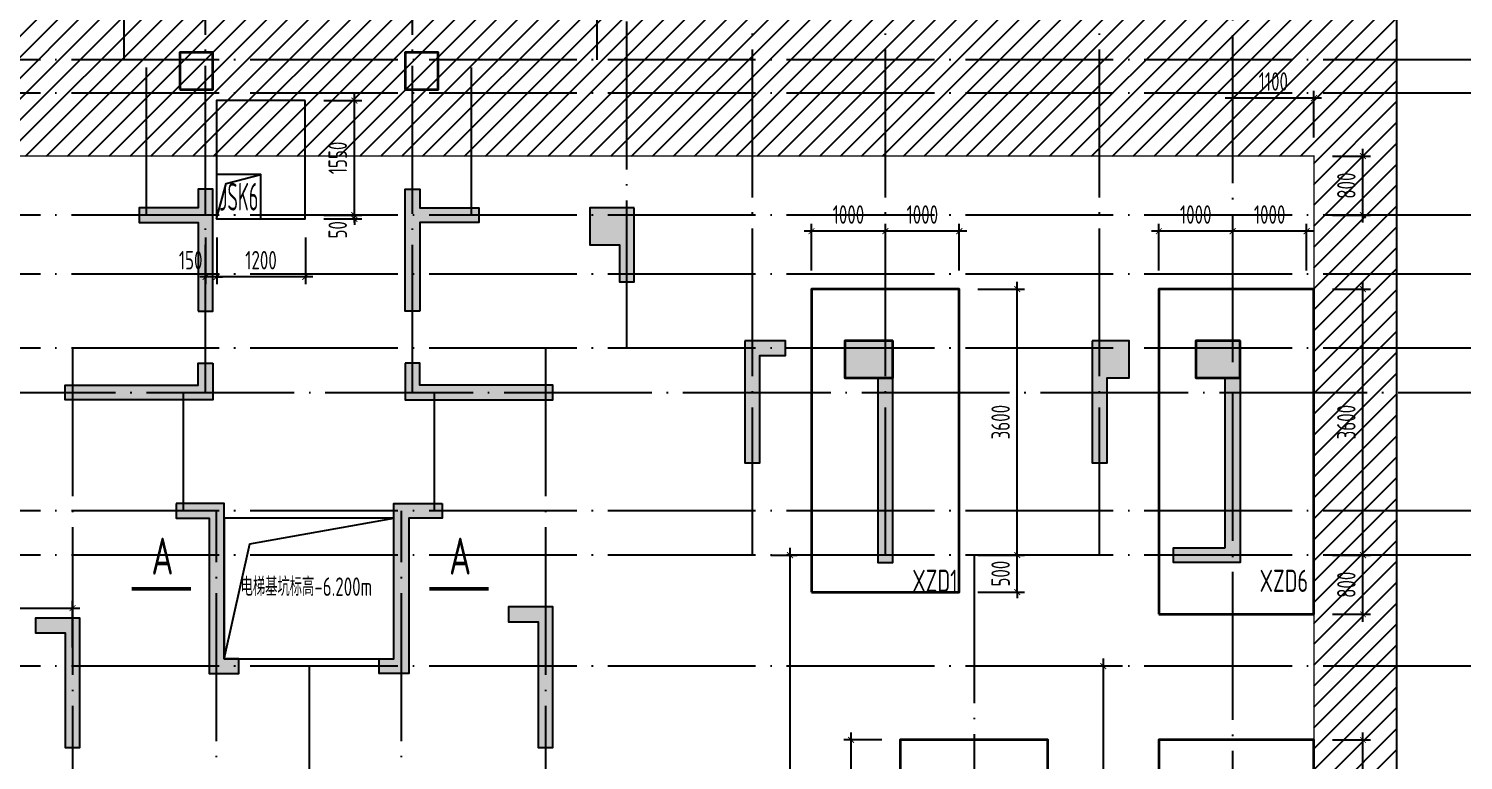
# Model space of a CAD drawing. Extents: x -668857 to 185752, y -270966 to 286822.
# Drawn here: x -396389 to -376974, y 204606 to 214504 of the extents above; entities that cross this region are included whole.
import ezdxf
from ezdxf.enums import TextEntityAlignment as Align

# ---------------------------------------------------------------- set-up
doc = ezdxf.new("R2010")
doc.units = 0
doc.header["$LTSCALE"] = 1000
doc.linetypes.add('DOTE', pattern=[2.42, 2, -0.2, 0.02, -0.2])
doc.layers.get('0').update_dxf_attribs({"linetype": 'CONTINUOUS'})
doc.layers.get('DEFPOINTS').update_dxf_attribs({"linetype": 'CONTINUOUS'})
for name, color, linetype in [('0-R集水坑', 191, 'CONTINUOUS'), ('A-DOTE', 10, 'DOTE'), ('S-B板填充', 251, 'CONTINUOUS'), ('S-B板配筋号', 7, 'CONTINUOUS'), ('S-C承台实线', 2, 'CONTINUOUS'), ('S-C承台编号', 6, 'CONTINUOUS'), ('S-D洞口', 4, 'CONTINUOUS'), ('S-J基础底板', 5, 'CONTINUOUS'), ('S-J基础底板标注', 3, 'CONTINUOUS'), ('S-Q墙实线', 6, 'CONTINUOUS'), ('S-Z柱实线', 6, 'CONTINUOUS'), ('THICK', 6, 'CONTINUOUS'), ('THIN', 7, 'CONTINUOUS'), ('底图$0$PUB_HATCH', 252, 'CONTINUOUS'), ('水平筋标注', 7, 'CONTINUOUS')]:
    doc.layers.add(name, color=color, linetype=linetype)
doc.styles.add('TSSD_DIMENSION', font='Tssdeng.shx', dxfattribs={"width": 0.7, "bigfont": 'tssdchn.shx'})
doc.styles.add('TSSD_REIN', font='tssdeng.shx', dxfattribs={"width": 0.7, "height": 300, "bigfont": 'tssdchn.shx'})
doc.dimstyles.new('TSSD_100_100$0', dxfattribs={"dimtxt": 300, "dimasz": 80, "dimexe": 100, "dimexo": 250, "dimgap": 100, "dimtad": 1, "dimdec": 0, "dimzin": 0, "dimdsep": 46, "dimtxsty": 'TSSD_DIMENSION', "dimblk": 'ARCHTICK', "dimcen": 0, "dimdle": 100, "dimclrd": 3, "dimclre": 3, "dimclrt": 7, "dimadec": 0, "dimazin": 0, "dimtfac": 1, "dimtdec": 0, "dimtix": 1, "dimtmove": 2, "dimatfit": 3, "dimldrblk": 'ARCHTICK', "dimfxl": 1, "dimtolj": 1, "dimtzin": 0, "dimarcsym": 0})

# ---------------------------------------------------------------- blocks, each defined once
blk = doc.blocks.new('20210825.01395608')
at = {"layer": 'A-DOTE'}
for p, q in [((118598.7, -238913.2), (118598.7, -233739.7)), ((119698.7, -243413), (119698.7, -233739.7)), ((122498.7, -243413), (122498.7, -233739.7)), ((124998.7, -238913.2), (124998.7, -233739.7)), ((125398.7, -242813.2), (125398.7, -233739.7)), ((127098.7, -245613.2), (127098.7, -233739.7)), ((128898.7, -245613.2), (128898.7, -233739.7)), ((131798.7, -245613.2), (131798.7, -233739.7)), ((133598.7, -233739.7), (133598.7, -255388.1)), ((136822.6, -238913.2), (82598.7, -238913.2)), ((118898.7, -241013.2), (118898.7, -238913.2)), ((123298.7, -241013.2), (123298.7, -238913.2)), ((136822.6, -239363.2), (82598.7, -239363.2)), ((136822.6, -241013.2), (82598.7, -241013.2)), ((136822.6, -241813.2), (82598.7, -241813.2)), ((136822.6, -242813.2), (82598.7, -242813.2)), ((117898.9, -242813.2), (117898.7, -255388.1)), ((124298.5, -242813.2), (124298.7, -255388.1)), ((82598.7, -243413), (136822.6, -243413)), ((119398.7, -245013.2), (119398.7, -243413.2)), ((122798.7, -245013.2), (122798.7, -243413.2)), ((136822.6, -245013.2), (82598.7, -245013.2)), ((119848.7, -255388.1), (119848.7, -245013.2)), ((122348.7, -255388.1), (122348.7, -245013.2)), ((136822.6, -245613.2), (82598.7, -245613.2)), ((130098.7, -245613.2), (130098.7, -255388.1)), ((136822.6, -247113.2), (82598.7, -247113.2)), ((121098.7, -247113.2), (121098.7, -255388.1))]:
    blk.add_line(p, q, dxfattribs=at)
blk = doc.blocks.new('_ArchTick')
at = {"color": 0, "linetype": 'ByBlock', "const_width": 0.15}
blk.add_lwpolyline([(-0.5, -0.5), (0.5, 0.5)], dxfattribs=at)
blk = doc.blocks.new('*D1009')
at = {"layer": 'DEFPOINTS', "color": 0, "transparency": 16777216}
for p in [(-380095, 213565), (-380095, 212781), (-378995, 212781)]:
    blk.add_point(p, dxfattribs=at)
at = {"layer": 'S-J基础底板标注', "color": 3, "lineweight": -2, "transparency": 16777216}
for p, q in [((-380095, 213031), (-380095, 213665)), ((-378995, 213031), (-378995, 213665)), ((-378895, 213565), (-380195, 213565))]:
    blk.add_line(p, q, dxfattribs=at)
at = {"layer": 'S-J基础底板标注', "color": 3, "lineweight": -2, "transparency": 16777216, "xscale": 80, "yscale": 80, "zscale": 80}
for p, rotation in [((-380095, 213565), 179.9999999999788), ((-378995, 213565), 359.9999999999788)]:
    blk.add_blockref('_ArchTick', p, dxfattribs=dict(at, rotation=rotation))
at = {"layer": 'S-J基础底板标注', "color": 7, "transparency": 16777216, "insert": (-379545, 213790), "char_height": 250, "attachment_point": 5, "style": 'TSSD_DIMENSION'}
blk.add_mtext('\\A1;1100', dxfattribs=at)
blk = doc.blocks.new('*D1015')
at = {"layer": 'DEFPOINTS', "color": 0, "transparency": 16777216}
for p in [(-378995, 212781), (-378332, 212781), (-378995, 211981)]:
    blk.add_point(p, dxfattribs=at)
at = {"layer": 'S-J基础底板标注', "color": 3, "lineweight": -2, "transparency": 16777216}
for p, q in [((-378332, 211881), (-378332, 212881)), ((-378745, 212781), (-378232, 212781)), ((-378745, 211981), (-378232, 211981))]:
    blk.add_line(p, q, dxfattribs=at)
at = {"layer": 'S-J基础底板标注', "color": 3, "lineweight": -2, "transparency": 16777216, "xscale": 80, "yscale": 80, "zscale": 80}
for p, rotation in [((-378332, 212781), 90), ((-378332, 211981), 270)]:
    blk.add_blockref('_ArchTick', p, dxfattribs=dict(at, rotation=rotation))
at = {"layer": 'S-J基础底板标注', "color": 7, "transparency": 16777216, "insert": (-378557, 212381), "char_height": 250, "attachment_point": 5, "rotation": 90, "style": 'TSSD_DIMENSION'}
blk.add_mtext('\\A1;800', dxfattribs=at)
blk = doc.blocks.new('*D1034')
at = {"layer": 'DEFPOINTS', "color": 0, "transparency": 16777216}
for p in [(-384795, 211765), (-384795, 210981), (-383795, 210981)]:
    blk.add_point(p, dxfattribs=at)
at = {"layer": 'S-J基础底板标注', "color": 3, "lineweight": -2, "transparency": 16777216}
for p, q in [((-384795, 211231), (-384795, 211865)), ((-383795, 211231), (-383795, 211865)), ((-383695, 211765), (-384895, 211765))]:
    blk.add_line(p, q, dxfattribs=at)
at = {"layer": 'S-J基础底板标注', "color": 3, "lineweight": -2, "transparency": 16777216, "xscale": 80, "yscale": 80, "zscale": 80}
for p, rotation in [((-384795, 211765), 179.9999999999933), ((-383795, 211765), 359.9999999999933)]:
    blk.add_blockref('_ArchTick', p, dxfattribs=dict(at, rotation=rotation))
at = {"layer": 'S-J基础底板标注', "color": 7, "transparency": 16777216, "insert": (-384295, 211990), "char_height": 250, "attachment_point": 5, "style": 'TSSD_DIMENSION'}
blk.add_mtext('\\A1;1000', dxfattribs=at)
blk = doc.blocks.new('*D1035')
at = {"layer": 'DEFPOINTS', "color": 0, "transparency": 16777216}
for p in [(-381095, 211765), (-381095, 210981), (-380095, 210981)]:
    blk.add_point(p, dxfattribs=at)
at = {"layer": 'S-J基础底板标注', "color": 3, "lineweight": -2, "transparency": 16777216}
for p, q in [((-381095, 211231), (-381095, 211865)), ((-380095, 211231), (-380095, 211865)), ((-379995, 211765), (-381195, 211765))]:
    blk.add_line(p, q, dxfattribs=at)
at = {"layer": 'S-J基础底板标注', "color": 3, "lineweight": -2, "transparency": 16777216, "xscale": 80, "yscale": 80, "zscale": 80}
for p, rotation in [((-381095, 211765), 179.9999999999966), ((-380095, 211765), 359.9999999999966)]:
    blk.add_blockref('_ArchTick', p, dxfattribs=dict(at, rotation=rotation))
at = {"layer": 'S-J基础底板标注', "color": 7, "transparency": 16777216, "insert": (-380595, 211990), "char_height": 250, "attachment_point": 5, "style": 'TSSD_DIMENSION'}
blk.add_mtext('\\A1;1000', dxfattribs=at)
blk = doc.blocks.new('*D1036')
at = {"layer": 'DEFPOINTS', "color": 0, "transparency": 16777216}
for p in [(-380095, 211765), (-380095, 210981), (-379095, 210981)]:
    blk.add_point(p, dxfattribs=at)
at = {"layer": 'S-J基础底板标注', "color": 3, "lineweight": -2, "transparency": 16777216}
for p, q in [((-380095, 211231), (-380095, 211865)), ((-379095, 211231), (-379095, 211865)), ((-378995, 211765), (-380195, 211765))]:
    blk.add_line(p, q, dxfattribs=at)
at = {"layer": 'S-J基础底板标注', "color": 3, "lineweight": -2, "transparency": 16777216, "xscale": 80, "yscale": 80, "zscale": 80}
for p, rotation in [((-380095, 211765), 179.9999999999966), ((-379095, 211765), 359.9999999999966)]:
    blk.add_blockref('_ArchTick', p, dxfattribs=dict(at, rotation=rotation))
at = {"layer": 'S-J基础底板标注', "color": 7, "transparency": 16777216, "insert": (-379595, 211990), "char_height": 250, "attachment_point": 5, "style": 'TSSD_DIMENSION'}
blk.add_mtext('\\A1;1000', dxfattribs=at)
blk = doc.blocks.new('*D1037')
at = {"layer": 'DEFPOINTS', "color": 0, "transparency": 16777216}
for p in [(-378995, 210981), (-378332, 210981), (-378995, 207381)]:
    blk.add_point(p, dxfattribs=at)
at = {"layer": 'S-J基础底板标注', "color": 3, "lineweight": -2, "transparency": 16777216}
for p, q in [((-378332, 207281), (-378332, 211081)), ((-378745, 210981), (-378232, 210981)), ((-378745, 207381), (-378232, 207381))]:
    blk.add_line(p, q, dxfattribs=at)
at = {"layer": 'S-J基础底板标注', "color": 3, "lineweight": -2, "transparency": 16777216, "xscale": 80, "yscale": 80, "zscale": 80}
for p, rotation in [((-378332, 210981), 90), ((-378332, 207381), 270)]:
    blk.add_blockref('_ArchTick', p, dxfattribs=dict(at, rotation=rotation))
at = {"layer": 'S-J基础底板标注', "color": 7, "transparency": 16777216, "insert": (-378557, 209181), "char_height": 250, "attachment_point": 5, "rotation": 90, "style": 'TSSD_DIMENSION'}
blk.add_mtext('\\A1;3600', dxfattribs=at)
blk = doc.blocks.new('*D1038')
at = {"layer": 'DEFPOINTS', "color": 0, "transparency": 16777216}
for p in [(-383795, 207381), (-383011, 207381), (-383795, 206881)]:
    blk.add_point(p, dxfattribs=at)
at = {"layer": 'S-J基础底板标注', "color": 3, "lineweight": -2, "transparency": 16777216}
for p, q in [((-383545, 207381), (-382911, 207381)), ((-383011, 207381), (-383011, 207461)), ((-383011, 206881), (-383011, 207381)), ((-383545, 206881), (-382911, 206881)), ((-383011, 206881), (-383011, 206801))]:
    blk.add_line(p, q, dxfattribs=at)
at = {"layer": 'S-J基础底板标注', "color": 3, "lineweight": -2, "transparency": 16777216, "xscale": 80, "yscale": 80, "zscale": 80}
for p, rotation in [((-383011, 207381), 270), ((-383011, 206881), 90)]:
    blk.add_blockref('_ArchTick', p, dxfattribs=dict(at, rotation=rotation))
at = {"layer": 'S-J基础底板标注', "color": 7, "transparency": 16777216, "insert": (-383236, 207131), "char_height": 250, "attachment_point": 5, "rotation": 90, "style": 'TSSD_DIMENSION'}
blk.add_mtext('\\A1;500', dxfattribs=at)
blk = doc.blocks.new('*D1039')
at = {"layer": 'DEFPOINTS', "color": 0, "transparency": 16777216}
for p in [(-383795, 210981), (-383011, 210981), (-383795, 207381)]:
    blk.add_point(p, dxfattribs=at)
at = {"layer": 'S-J基础底板标注', "color": 3, "lineweight": -2, "transparency": 16777216}
for p, q in [((-383011, 207281), (-383011, 211081)), ((-383545, 210981), (-382911, 210981)), ((-383545, 207381), (-382911, 207381))]:
    blk.add_line(p, q, dxfattribs=at)
at = {"layer": 'S-J基础底板标注', "color": 3, "lineweight": -2, "transparency": 16777216, "xscale": 80, "yscale": 80, "zscale": 80}
for p, rotation in [((-383011, 210981), 90), ((-383011, 207381), 270)]:
    blk.add_blockref('_ArchTick', p, dxfattribs=dict(at, rotation=rotation))
at = {"layer": 'S-J基础底板标注', "color": 7, "transparency": 16777216, "insert": (-383236, 209181), "char_height": 250, "attachment_point": 5, "rotation": 90, "style": 'TSSD_DIMENSION'}
blk.add_mtext('\\A1;3600', dxfattribs=at)
blk = doc.blocks.new('*D1046')
at = {"layer": 'DEFPOINTS', "color": 0, "transparency": 16777216}
for p in [(-385259, 204881), (-384595, 204881), (-384595, 202881)]:
    blk.add_point(p, dxfattribs=at)
at = {"layer": 'S-J基础底板标注', "color": 3, "lineweight": -2, "transparency": 16777216}
for p, q in [((-384845, 204881), (-385359, 204881)), ((-385259, 202781), (-385259, 204981)), ((-384845, 202881), (-385359, 202881))]:
    blk.add_line(p, q, dxfattribs=at)
at = {"layer": 'S-J基础底板标注', "color": 3, "lineweight": -2, "transparency": 16777216, "xscale": 80, "yscale": 80, "zscale": 80}
for p, rotation in [((-385259, 204881), 89.99940199251652), ((-385259, 202881), 269.9994019925165)]:
    blk.add_blockref('_ArchTick', p, dxfattribs=dict(at, rotation=rotation))
at = {"layer": 'S-J基础底板标注', "color": 7, "transparency": 16777216, "insert": (-385484, 203881), "char_height": 250, "attachment_point": 5, "rotation": 89.9994, "style": 'TSSD_DIMENSION'}
blk.add_mtext('\\A1;2000', dxfattribs=at)
blk = doc.blocks.new('*D1070')
at = {"layer": 'DEFPOINTS', "color": 0, "ltscale": 0.5, "transparency": 16777216}
for p in [(-381338, 205881), (-381846, 200181), (-381338, 200181)]:
    blk.add_point(p, dxfattribs=at)
at = {"layer": 'S-J基础底板标注', "color": 3, "lineweight": -2, "ltscale": 0.5, "transparency": 16777216}
for p, q in [((-381588, 205881), (-381946, 205881)), ((-381846, 205981), (-381846, 200081)), ((-381588, 200181), (-381946, 200181))]:
    blk.add_line(p, q, dxfattribs=at)
at = {"layer": 'S-J基础底板标注', "color": 3, "lineweight": -2, "ltscale": 0.5, "transparency": 16777216, "xscale": 80, "yscale": 80, "zscale": 80}
for p, rotation in [((-381846, 205881), 89.99968632734262), ((-381846, 200181), 269.9996863273427)]:
    blk.add_blockref('_ArchTick', p, dxfattribs=dict(at, rotation=rotation))
blk = doc.blocks.new('*D1019')
at = {"layer": 'DEFPOINTS', "color": 0, "transparency": 16777216}
for p in [(-378995, 204881), (-378332, 204881), (-378995, 202881)]:
    blk.add_point(p, dxfattribs=at)
at = {"layer": 'S-J基础底板标注', "color": 3, "lineweight": -2, "transparency": 16777216}
for p, q in [((-378745, 204881), (-378232, 204881)), ((-378332, 202781), (-378332, 204981)), ((-378745, 202881), (-378232, 202881))]:
    blk.add_line(p, q, dxfattribs=at)
at = {"layer": 'S-J基础底板标注', "color": 3, "lineweight": -2, "transparency": 16777216, "xscale": 80, "yscale": 80, "zscale": 80}
for p, rotation in [((-378332, 204881), 90), ((-378332, 202881), 270)]:
    blk.add_blockref('_ArchTick', p, dxfattribs=dict(at, rotation=rotation))
at = {"layer": 'S-J基础底板标注', "color": 7, "transparency": 16777216, "insert": (-378557, 203881), "char_height": 250, "attachment_point": 5, "rotation": 90, "style": 'TSSD_DIMENSION'}
blk.add_mtext('\\A1;2000', dxfattribs=at)
blk = doc.blocks.new('*D1071')
at = {"layer": 'DEFPOINTS', "color": 0, "ltscale": 0.5, "transparency": 16777216}
for p in [(-386595, 207381), (-386595, 200181), (-386087, 200181)]:
    blk.add_point(p, dxfattribs=at)
at = {"layer": 'S-J基础底板标注', "color": 3, "lineweight": -2, "ltscale": 0.5, "transparency": 16777216}
for p, q in [((-386345, 207381), (-385987, 207381)), ((-386087, 207481), (-386087, 200081)), ((-386345, 200181), (-385987, 200181))]:
    blk.add_line(p, q, dxfattribs=at)
at = {"layer": 'S-J基础底板标注', "color": 3, "lineweight": -2, "ltscale": 0.5, "transparency": 16777216, "xscale": 80, "yscale": 80, "zscale": 80}
for p, rotation in [((-386087, 207381), 90.0002483239332), ((-386087, 200181), 270.0002483239332)]:
    blk.add_blockref('_ArchTick', p, dxfattribs=dict(at, rotation=rotation))
blk = doc.blocks.new('*D1020')
at = {"layer": 'DEFPOINTS', "color": 0, "transparency": 16777216}
for p in [(-395795, 206665), (-397795, 205881), (-395795, 205881)]:
    blk.add_point(p, dxfattribs=at)
at = {"layer": 'S-J基础底板标注', "color": 3, "lineweight": -2, "transparency": 16777216}
for p, q in [((-397895, 206665), (-395695, 206665)), ((-397795, 206131), (-397795, 206765)), ((-395795, 206131), (-395795, 206765))]:
    blk.add_line(p, q, dxfattribs=at)
at = {"layer": 'S-J基础底板标注', "color": 3, "lineweight": -2, "transparency": 16777216, "xscale": 80, "yscale": 80, "zscale": 80, "rotation": 180}
blk.add_blockref('_ArchTick', (-397795, 206665), dxfattribs=at)
at = {"layer": 'S-J基础底板标注', "color": 3, "lineweight": -2, "transparency": 16777216, "xscale": 80, "yscale": 80, "zscale": 80}
blk.add_blockref('_ArchTick', (-395795, 206665), dxfattribs=at)
at = {"layer": 'S-J基础底板标注', "color": 7, "transparency": 16777216, "insert": (-396795, 206890), "char_height": 250, "attachment_point": 5, "style": 'TSSD_DIMENSION'}
blk.add_mtext('\\A1;2000', dxfattribs=at)
blk = doc.blocks.new('*D1077')
at = {"layer": 'DEFPOINTS', "color": 0, "transparency": 16777216}
for p in [(-385795, 211765), (-385795, 210981), (-384795, 210981)]:
    blk.add_point(p, dxfattribs=at)
at = {"layer": 'S-J基础底板标注', "color": 3, "lineweight": -2, "transparency": 16777216}
for p, q in [((-385795, 211231), (-385795, 211865)), ((-384795, 211231), (-384795, 211865)), ((-384695, 211765), (-385895, 211765))]:
    blk.add_line(p, q, dxfattribs=at)
at = {"layer": 'S-J基础底板标注', "color": 3, "lineweight": -2, "transparency": 16777216, "xscale": 80, "yscale": 80, "zscale": 80, "rotation": 180}
blk.add_blockref('_ArchTick', (-385795, 211765), dxfattribs=at)
at = {"layer": 'S-J基础底板标注', "color": 3, "lineweight": -2, "transparency": 16777216, "xscale": 80, "yscale": 80, "zscale": 80}
blk.add_blockref('_ArchTick', (-384795, 211765), dxfattribs=at)
at = {"layer": 'S-J基础底板标注', "color": 7, "transparency": 16777216, "insert": (-385295, 211990), "char_height": 250, "attachment_point": 5, "style": 'TSSD_DIMENSION'}
blk.add_mtext('\\A1;1000', dxfattribs=at)
blk = doc.blocks.new('*D1078')
at = {"layer": 'DEFPOINTS', "color": 0, "transparency": 16777216}
for p in [(-378995, 207381), (-378332, 207381), (-378995, 206581)]:
    blk.add_point(p, dxfattribs=at)
at = {"layer": 'S-J基础底板标注', "color": 3, "lineweight": -2, "transparency": 16777216}
for p, q in [((-378745, 207381), (-378232, 207381)), ((-378332, 206481), (-378332, 207481)), ((-378745, 206581), (-378232, 206581))]:
    blk.add_line(p, q, dxfattribs=at)
at = {"layer": 'S-J基础底板标注', "color": 3, "lineweight": -2, "transparency": 16777216, "xscale": 80, "yscale": 80, "zscale": 80}
for p, rotation in [((-378332, 207381), 90), ((-378332, 206581), 270)]:
    blk.add_blockref('_ArchTick', p, dxfattribs=dict(at, rotation=rotation))
at = {"layer": 'S-J基础底板标注', "color": 7, "transparency": 16777216, "insert": (-378557, 206981), "char_height": 250, "attachment_point": 5, "rotation": 90, "style": 'TSSD_DIMENSION'}
blk.add_mtext('\\A1;800', dxfattribs=at)
blk = doc.blocks.new('20211107.23005671')
at = {"layer": 'THICK'}
for points in [[(78843, -133246, 50, 50, 0), (78043, -133246, 50, 50, 0)], [(82071, -133246, 50, 50, 0), (82871, -133246, 50, 50, 0)]]:
    blk.add_lwpolyline(points, format="xyseb", dxfattribs=at)
at = {"layer": 'THICK', "style": 'TSSD_REIN', "width": 0.7}
for p in [(78308, -133054), (82337, -133054)]:
    blk.add_text('A', height=500, dxfattribs=at).set_placement(p)
blk = doc.blocks.new('*D3931')
at = {"layer": 'DEFPOINTS', "color": 0, "transparency": 16777216}
for p in [(-392645, 211981), (-392645, 211931), (-391982, 211981)]:
    blk.add_point(p, dxfattribs=at)
at = {"layer": 'S-J基础底板标注', "color": 3, "lineweight": -2, "transparency": 16777216}
for p, q in [((-391982, 211981), (-391982, 212061)), ((-392395, 211981), (-391882, 211981)), ((-392395, 211931), (-391882, 211931)), ((-391982, 211931), (-391982, 211981)), ((-391982, 211931), (-391982, 211851))]:
    blk.add_line(p, q, dxfattribs=at)
at = {"layer": 'S-J基础底板标注', "color": 3, "lineweight": -2, "transparency": 16777216, "xscale": 80, "yscale": 80, "zscale": 80}
for p, rotation in [((-391982, 211981), 269.9851954226791), ((-391982, 211931), 89.98519542267914)]:
    blk.add_blockref('_ArchTick', p, dxfattribs=dict(at, rotation=rotation))
at = {"layer": 'S-J基础底板标注', "color": 7, "transparency": 16777216, "insert": (-392207, 211783), "char_height": 250, "attachment_point": 5, "rotation": 89.9852, "style": 'TSSD_DIMENSION'}
blk.add_mtext('\\A1;50', dxfattribs=at)
blk = doc.blocks.new('*D3932')
at = {"layer": 'DEFPOINTS', "color": 0, "transparency": 16777216}
for p in [(-392645, 213531), (-391981, 213531), (-392645, 211981)]:
    blk.add_point(p, dxfattribs=at)
at = {"layer": 'S-J基础底板标注', "color": 3, "lineweight": -2, "transparency": 16777216}
for p, q in [((-391982, 211881), (-391981, 213631)), ((-392395, 213531), (-391881, 213531)), ((-392395, 211981), (-391882, 211981))]:
    blk.add_line(p, q, dxfattribs=at)
at = {"layer": 'S-J基础底板标注', "color": 3, "lineweight": -2, "transparency": 16777216, "xscale": 80, "yscale": 80, "zscale": 80}
for p, rotation in [((-391981, 213531), 89.98519542267759), ((-391982, 211981), 269.9851954226776)]:
    blk.add_blockref('_ArchTick', p, dxfattribs=dict(at, rotation=rotation))
at = {"layer": 'S-J基础底板标注', "color": 7, "transparency": 16777216, "insert": (-392207, 212756), "char_height": 250, "attachment_point": 5, "rotation": 89.9852, "style": 'TSSD_DIMENSION'}
blk.add_mtext('\\A1;1550', dxfattribs=at)
blk = doc.blocks.new('*D3933')
at = {"layer": 'DEFPOINTS', "color": 0, "transparency": 16777216}
for p in [(-393845, 211931), (-392645, 211931), (-393845, 211147)]:
    blk.add_point(p, dxfattribs=at)
at = {"layer": 'S-J基础底板标注', "color": 3, "lineweight": -2, "transparency": 16777216}
for p, q in [((-393845, 211681), (-393845, 211047)), ((-392645, 211681), (-392645, 211047)), ((-392545, 211147), (-393945, 211147))]:
    blk.add_line(p, q, dxfattribs=at)
at = {"layer": 'S-J基础底板标注', "color": 3, "lineweight": -2, "transparency": 16777216, "xscale": 80, "yscale": 80, "zscale": 80, "rotation": 180}
blk.add_blockref('_ArchTick', (-393845, 211147), dxfattribs=at)
at = {"layer": 'S-J基础底板标注', "color": 3, "lineweight": -2, "transparency": 16777216, "xscale": 80, "yscale": 80, "zscale": 80}
blk.add_blockref('_ArchTick', (-392645, 211147), dxfattribs=at)
at = {"layer": 'S-J基础底板标注', "color": 7, "transparency": 16777216, "insert": (-393245, 211372), "char_height": 250, "attachment_point": 5, "style": 'TSSD_DIMENSION'}
blk.add_mtext('\\A1;1200', dxfattribs=at)
blk = doc.blocks.new('*D3934')
at = {"layer": 'DEFPOINTS', "color": 0, "transparency": 16777216}
for p in [(-393995, 211931), (-393845, 211931), (-393995, 211147)]:
    blk.add_point(p, dxfattribs=at)
at = {"layer": 'S-J基础底板标注', "color": 3, "lineweight": -2, "transparency": 16777216}
for p, q in [((-393995, 211681), (-393995, 211047)), ((-393845, 211681), (-393845, 211047)), ((-393995, 211147), (-394075, 211147)), ((-393845, 211147), (-393995, 211147)), ((-393845, 211147), (-393765, 211147))]:
    blk.add_line(p, q, dxfattribs=at)
at = {"layer": 'S-J基础底板标注', "color": 3, "lineweight": -2, "transparency": 16777216, "xscale": 80, "yscale": 80, "zscale": 80}
blk.add_blockref('_ArchTick', (-393995, 211147), dxfattribs=at)
at = {"layer": 'S-J基础底板标注', "color": 3, "lineweight": -2, "transparency": 16777216, "xscale": 80, "yscale": 80, "zscale": 80, "rotation": 180}
blk.add_blockref('_ArchTick', (-393845, 211147), dxfattribs=at)
at = {"layer": 'S-J基础底板标注', "color": 7, "transparency": 16777216, "insert": (-394197, 211372), "char_height": 250, "attachment_point": 5, "style": 'TSSD_DIMENSION'}
blk.add_mtext('\\A1;150', dxfattribs=at)

msp = doc.modelspace()

# ---------------------------------------------------------------- hatches: boundary and pattern name
at = {"layer": 'S-B板填充'}
h = msp.add_hatch(dxfattribs=at)
h.set_pattern_fill('METAL', color=252, scale=50, style=0)
h.set_pattern_definition([(45, (-318558.26, -50454.05), (-141.42136, 141.42136), [])])
h.paths.add_polyline_path([(-377871.55, 210280.89), (-377871.55, 218254.45), (-419195.46, 218254.45), (-419195.46, 212780.89), (-416095.46, 212780.89), (-416095.46, 212780.89), (-412495.46, 212780.89), (-412495.46, 211380.88), (-411743.74, 211380.89), (-411695.46, 211380.89), (-398495.46, 211380.88), (-398495.46, 211380.89), (-397695.47, 211380.89), (-397695.47, 212780.89), (-393995.46, 212780.89), (-393995.46, 213680.89), (-393995.46, 213680.89), (-393995.46, 212780.89), (-390295.46, 212780.89), (-390295.46, 212780.89), (-388195.46, 212780.89), (-388195.46, 212780.89), (-386695.46, 212780.89), (-386695.46, 212780.89), (-378995.46, 212780.89), (-378995.46, 203280.89), (-378995.48, 203280.89), (-378995.48, 200179.4), (-389295.46, 200182.4), (-389295.46, 200180.9), (-395895.46, 200180.9), (-395895.43, 200180.9), (-414295.43, 200180.9), (-414295.46, 200180.9), (-420895.46, 200180.9), (-420895.46, 200180.9), (-429995.46, 200180.9), (-429995.46, 198606.02), (-426132.84, 198606.02), (-409632.84, 198606.02), (-409632.84, 198606.02), (-377873.86, 198606.02)])
at = {"layer": '底图$0$PUB_HATCH'}
for points in [[(-394095.46, 210680.89), (-393895.46, 210680.89), (-393895.46, 212330.89), (-394095.46, 212330.89), (-394095.46, 212080.89), (-394895.46, 212080.89), (-394895.46, 211880.89), (-394095.46, 211880.89)], [(-391095.46, 210680.89), (-391295.46, 210680.89), (-391295.46, 212330.89), (-391095.46, 212330.89), (-391095.46, 212080.89), (-390295.46, 212080.89), (-390295.46, 211880.89), (-391095.46, 211880.89)], [(-388195.46, 212080.89), (-388795.46, 212080.89), (-388795.46, 211580.89), (-388395.46, 211580.89), (-388395.46, 211080.89), (-388195.46, 211080.89)], [(-386695.46, 210280.89), (-386695.46, 208630.89), (-386495.46, 208630.89), (-386495.46, 210080.89), (-386145.46, 210080.89), (-386145.46, 210280.89)], [(-385345.46, 209780.89), (-384895.46, 209780.89), (-384895.46, 207280.89), (-384695.46, 207280.89), (-384695.46, 210280.89), (-385345.46, 210280.89)], [(-381995.46, 210280.89), (-381995.46, 208630.91), (-381795.46, 208630.91), (-381795.46, 209780.93), (-381495.46, 209780.93), (-381495.46, 210280.89)], [(-380195.46, 207480.89), (-380195.46, 209780.89), (-380595.46, 209780.89), (-380595.46, 210280.89), (-379995.46, 210280.89), (-379995.46, 207280.89), (-380895.46, 207280.89), (-380895.46, 207480.89)], [(-393895.46, 209980.89), (-393895.46, 209480.89), (-395895.46, 209480.89), (-395895.46, 209680.89), (-394095.46, 209680.89), (-394095.46, 209980.89)], [(-391295.46, 209980.89), (-391295.46, 209480.89), (-389295.46, 209480.89), (-389295.46, 209680.89), (-391095.46, 209680.89), (-391095.46, 209980.89)], [(-394395.46, 208080.89), (-394395.46, 207880.89), (-393945.46, 207880.89), (-393945.46, 205780.89), (-393545.46, 205780.89), (-393545.46, 205980.89), (-393745.46, 205980.89), (-393745.46, 208080.89)], [(-390795.46, 208080.89), (-390795.46, 207880.89), (-391245.46, 207880.89), (-391245.46, 205780.89), (-391645.46, 205780.89), (-391645.46, 205980.89), (-391445.46, 205980.89), (-391445.46, 208080.89)], [(-389495.46, 206680.88), (-389895.46, 206680.88), (-389895.46, 206480.88), (-389495.46, 206480.88), (-389495.46, 204780.89), (-389295.46, 204780.88), (-389295.46, 206680.88)], [(-395895.46, 206530.88), (-396295.46, 206530.88), (-396295.46, 206330.88), (-395895.46, 206330.88), (-395895.46, 204780.89), (-395695.46, 204780.88), (-395695.46, 206530.88)]]:
    msp.add_hatch(color=256, dxfattribs=at).paths.add_polyline_path(points)

# ---------------------------------------------------------------- linework, layer by layer
at = {"layer": '0-R集水坑'}
for points in [[(-392645.46, 213530.89), (-393845.46, 213530.89), (-393845.46, 211930.89), (-392645.46, 211930.89), (-392645.46, 213530.89)], [(-393845.46, 211930.89), (-393717.61, 212409.57), (-393245.46, 212530.89)]]:
    msp.add_lwpolyline(points, dxfattribs=at)
msp.add_lwpolyline([(-393845.46, 211930.89), (-393245.46, 211930.89), (-393245.46, 212530.89), (-393845.46, 212530.89)], close=True, dxfattribs=at)
at = {"layer": 'S-C承台实线', "lineweight": 35}
for points in [[(-385795.46, 206880.89), (-383795.46, 206880.89), (-383795.46, 210980.89), (-385795.46, 210980.89)], [(-381095.46, 206580.89), (-378995.46, 206580.89), (-378995.45, 210980.89), (-381095.46, 210980.89)], [(-384595.47, 201880.89), (-382595.47, 201880.89), (-382595.47, 204880.89), (-384595.47, 204880.89)], [(-381095.48, 201880.89), (-378995.48, 201880.89), (-378995.47, 204880.89), (-381095.47, 204880.89)]]:
    msp.add_lwpolyline(points, close=True, dxfattribs=at)
at = {"layer": 'S-D洞口', "color": 5}
msp.add_lwpolyline([(-393745.46, 205980.9), (-391445.46, 205980.9), (-391445.46, 207880.9), (-393745.46, 207880.9), (-393745.46, 205980.9), (-393398.64, 207534.07), (-391445.46, 207880.9)], dxfattribs=at)
at = {"layer": 'S-J基础底板', "const_width": 20}
msp.add_lwpolyline([(-430895.46, 200180.9), (-378995.49, 200180.9), (-378995.44, 212780.89), (-397695.47, 212780.89), (-397695.46, 211380.89), (-412495.46, 211380.89), (-412495.45, 212780.89), (-430895.46, 212780.89)], close=True, dxfattribs=at)
at = {"layer": 'S-Q墙实线', "color": 6}
for points in [[(-394095.46, 210680.89), (-393895.46, 210680.89), (-393895.46, 212330.89), (-394095.46, 212330.89), (-394095.46, 212080.89), (-394895.46, 212080.89), (-394895.46, 211880.89), (-394095.46, 211880.89)], [(-391095.46, 210680.89), (-391295.46, 210680.89), (-391295.46, 212330.89), (-391095.46, 212330.89), (-391095.46, 212080.89), (-390295.46, 212080.89), (-390295.46, 211880.89), (-391095.46, 211880.89)], [(-388195.46, 212080.89), (-388795.46, 212080.89), (-388795.46, 211580.89), (-388395.46, 211580.89), (-388395.46, 211080.89), (-388195.46, 211080.89)], [(-386695.46, 210280.89), (-386695.46, 208630.89), (-386495.46, 208630.89), (-386495.46, 210080.89), (-386145.46, 210080.89), (-386145.46, 210280.89)], [(-385345.46, 209780.89), (-384895.46, 209780.89), (-384895.46, 207280.89), (-384695.46, 207280.89), (-384695.46, 210280.89), (-385345.46, 210280.89)], [(-380195.46, 207480.89), (-380195.46, 209780.89), (-380595.46, 209780.89), (-380595.46, 210280.89), (-379995.46, 210280.89), (-379995.46, 207280.89), (-380895.46, 207280.89), (-380895.46, 207480.89)], [(-393895.46, 209980.89), (-393895.46, 209480.89), (-395895.46, 209480.89), (-395895.46, 209680.89), (-394095.46, 209680.89), (-394095.46, 209980.89)], [(-391295.46, 209980.89), (-391295.46, 209480.89), (-389295.46, 209480.89), (-389295.46, 209680.89), (-391095.46, 209680.89), (-391095.46, 209980.89)], [(-394395.46, 208080.89), (-394395.46, 207880.89), (-393945.46, 207880.89), (-393945.46, 205780.89), (-393545.46, 205780.89), (-393545.46, 205980.89), (-393745.46, 205980.89), (-393745.46, 208080.89)], [(-390795.46, 208080.89), (-390795.46, 207880.89), (-391245.46, 207880.89), (-391245.46, 205780.89), (-391645.46, 205780.89), (-391645.46, 205980.89), (-391445.46, 205980.89), (-391445.46, 208080.89)]]:
    msp.add_lwpolyline(points, close=True, dxfattribs=at)
at = {"layer": 'S-Q墙实线'}
msp.add_lwpolyline([(-381995.46, 210280.89), (-381995.46, 208630.91), (-381795.46, 208630.91), (-381795.43, 209780.93), (-381495.51, 209780.93), (-381495.55, 210280.89)], close=True, dxfattribs=at)
at = {"layer": 'S-Q墙实线', "color": 6}
for points in [[(-389495.46, 206680.88), (-389895.46, 206680.88), (-389895.46, 206480.88), (-389495.46, 206480.88), (-389495.46, 204780.89), (-389295.46, 204780.88), (-389295.46, 206680.88), (-389495.46, 206680.88)], [(-395895.46, 206530.88), (-396295.46, 206530.88), (-396295.46, 206330.88), (-395895.46, 206330.88), (-395895.46, 204780.89), (-395695.46, 204780.88), (-395695.46, 206530.88), (-395895.46, 206530.88)]]:
    msp.add_lwpolyline(points, dxfattribs=at)
at = {"layer": 'S-Z柱实线', "color": 2, "lineweight": 35}
for points in [[(-394345.46, 213680.89), (-393895.46, 213680.89), (-393895.46, 214180.89), (-394345.46, 214180.89)], [(-391295.46, 213680.89), (-390845.46, 213680.89), (-390845.46, 214180.89), (-391295.46, 214180.89)], [(-384695.46, 210280.89), (-385345.46, 210280.89), (-385345.46, 209780.89), (-384695.46, 209780.89)], [(-379995.46, 210280.89), (-380595.46, 210280.89), (-380595.46, 209780.89), (-379995.46, 209780.89)]]:
    msp.add_lwpolyline(points, close=True, dxfattribs=at)
at = {"layer": 'THIN'}
msp.add_lwpolyline([(-377871.55, 197297.89), (-377871.55, 203799.39), (-378091.55, 203869.39), (-377651.55, 203989.39), (-377871.55, 204059.39), (-377871.55, 219202.86)], dxfattribs=at)

# ---------------------------------------------------------------- block references
at = {"layer": 'A-DOTE'}
msp.add_blockref('20210825.01395608', (-513694.16, 452994.14), dxfattribs=at)
at = {"layer": '水平筋标注'}
msp.add_blockref('20211107.23005671', (-473036.98, 340172.55), dxfattribs=at)

# ---------------------------------------------------------------- texts
at = {"layer": '0-R集水坑', "style": 'TSSD_REIN', "oblique": 0.5, "width": 0.5}
msp.add_text('JSK6', height=375, dxfattribs=at).set_placement((-393545.45, 212230.89), align=Align.MIDDLE_CENTER)
at = {"layer": 'S-B板配筋号', "color": 1, "style": 'TSSD_REIN', "width": 0.7}
msp.add_text('电梯基坑标高-6.200m', height=250, dxfattribs=at).set_placement((-393521.25, 206830.18))
at = {"layer": 'S-C承台编号', "style": 'TSSD_REIN', "width": 0.7}
for s, p in [('XZD1', (-384430.56, 207184.29)), ('XZD6', (-379730.57, 207184.06))]:
    msp.add_text(s, height=300, dxfattribs=at).set_placement(p, align=Align.TOP_LEFT)

# ---------------------------------------------------------------- dimensions: what is measured, and where the dimension line sits
at = {"layer": 'S-J基础底板标注'}
for p1, p2, distance, picture, middle in [((-378995.46, 212780.89), (-380095.4, 212780.89), -784.24, '*D1009', (-379545.43, 213790.13)), ((-392645.46, 211980.9), (-392645.06, 213530.89), -663.65, '*D3932', (-392206.62, 212755.78)), ((-378995.46, 211980.88), (-378995.46, 212780.89), -663.65, '*D1015', (-378556.81, 212380.88)), ((-384795.46, 210980.89), (-385795.46, 210980.89), -784.24, '*D1077', (-385295.46, 211990.13)), ((-383795.46, 210980.89), (-384795.46, 210980.89), -784.24, '*D1034', (-384295.46, 211990.13)), ((-380095.45, 210980.89), (-381095.47, 210980.89), -784.24, '*D1035', (-380595.46, 211990.13)), ((-379095.47, 210980.89), (-380095.45, 210980.89), -784.24, '*D1036', (-379595.46, 211990.13)), ((-392645.46, 211930.89), (-393845.46, 211930.89), 784.24, '*D3933', (-393245.46, 211371.65)), ((-383795.46, 207380.87), (-383795.46, 210980.89), -784.24, '*D1039', (-383236.22, 209180.88)), ((-378995.47, 207380.87), (-378995.47, 210980.89), -663.66, '*D1037', (-378556.81, 209180.88)), ((-383795.46, 206880.89), (-383795.46, 207380.87), -784.24, '*D1038', (-383236.22, 207130.88)), ((-378995.47, 206580.89), (-378995.47, 207380.87), -663.66, '*D1078', (-378556.81, 206980.88)), ((-397795.27, 205880.87), (-395795.33, 205880.87), 783.84, '*D1020', (-396795.3, 206889.71)), ((-384595.5, 202880.87), (-384595.48, 204880.89), 663.66, '*D1046', (-385484.14, 203880.89)), ((-378995.49, 202880.56), (-378995.49, 204880.58), -663.65, '*D1019', (-378556.84, 203880.57))]:
    dim = msp.add_aligned_dim(p1=p1, p2=p2, distance=distance, dimstyle='TSSD_100_100$0', override={"dimtxt": 250}, dxfattribs=at)
    dim.commit()
    dim.dimension.update_dxf_attribs({"geometry": picture, "text_midpoint": middle})
for base, p1, p2, angle, picture, middle in [((-391981.82, 211980.73), (-392645.48, 211930.89), (-392645.46, 211980.9), 89.985195, '*D3931', (-392206.87, 211783.02)), ((-393995.46, 211146.65), (-393845.46, 211930.89), (-393995.46, 211930.89), 180, '*D3934', (-394197.06, 211371.65))]:
    dim = msp.add_linear_dim(base=base, p1=p1, p2=p2, angle=angle, dimstyle='TSSD_100_100$0', override={"dimtxt": 250}, dxfattribs=at)
    dim.commit()
    dim.dimension.update_dxf_attribs({"geometry": picture, "text_midpoint": middle, "dimtype": 161})
at = {"layer": 'S-J基础底板标注', "color": 2, "ltscale": 0.5}
for p1, p2, distance, picture, middle in [((-386595.46, 207380.87), (-386595.43, 200180.9), 507.98, '*D1071', (-386087.47, 203780.89)), ((-381337.54, 205880.88), (-381337.57, 200180.9), -507.97, '*D1070', (-381845.52, 203030.89))]:
    dim = msp.add_aligned_dim(p1=p1, p2=p2, distance=distance, text=' ', dimstyle='TSSD_100_100$0', dxfattribs=at)
    dim.commit()
    dim.dimension.update_dxf_attribs({"geometry": picture, "text_midpoint": middle})

doc.saveas('drawing.dxf')
